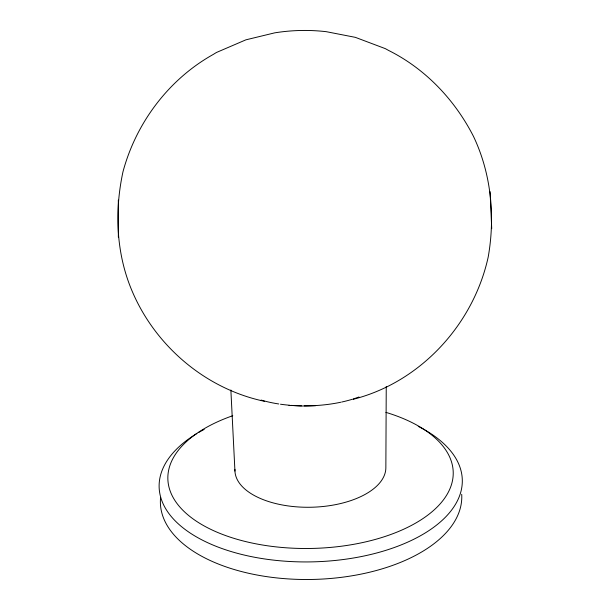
<?xml version="1.0" encoding="UTF-8"?>
<svg xmlns="http://www.w3.org/2000/svg" width="610" height="610" viewBox="0 0 610 610"><rect width="100%" height="100%" fill="white"/><g stroke="black" fill="none" stroke-linecap="round" stroke-linejoin="round"><path stroke-width="0.91" d="M353.106 399.321C420.503 382.241 473.459 324.428 488.213 256.978C495.328 216.474 491.256 173.72 473.467 136.365C454.824 99.857 425.445 68.831 388.608 50.447L385.383 48.663L355.348 37.347L326.266 31.682C309.163 29.707 291.694 30.103 274.691 32.856L245.899 39.833L216.413 52.498L213.271 54.427C168.825 79.224 136.144 122.732 122.991 171.723C114.367 211.479 116.136 254.057 132.378 291.702C155.84 346.526 206.005 389.02 264.557 401.327M118.348 237.115L118.317 200.095M386.244 386.473L385.856 467.641A75.48 38.331 -1.3 0 1 309.567 507.268A75.48 38.331 -1.3 0 1 234.941 469.349M315.683 405.703L302.232 406.016L288.972 405.36M230.87 390.003L234.941 471.072M491.721 228.643L490.066 191.662M461.709 494.329A150.739 80.093 -1.3 0 1 309.766 579.485A150.739 80.093 -1.3 0 1 160.56 497.829M385.886 412.36A142.725 72.903 -1.3 0 1 419.466 520.818A142.725 72.903 -1.3 0 1 203.488 525.553A142.725 72.903 -1.3 0 1 232.761 415.715M418.262 426.39A151.623 78.423 -1.3 0 1 419.954 536.03A151.623 78.423 -1.3 0 1 208.086 542.892A151.623 78.423 -1.3 0 1 196.862 433.558M198.486 432.597A151.623 78.423 -1.3 0 1 204.182 429.425M358.985 396.98A78.126 32.993 -1.3 0 1 352.999 399.054M352.107 399.329A78.126 32.993 -1.3 0 1 341.661 402.043M340.754 402.242A78.126 32.993 -1.3 0 1 304.253 405.879M301.454 405.856A78.126 32.993 -1.3 0 1 291.244 405.375M289.422 405.231A78.126 32.993 -1.3 0 1 280.486 404.216M278.747 403.965A78.126 32.993 -1.3 0 1 261.126 400.061"/></g></svg>
